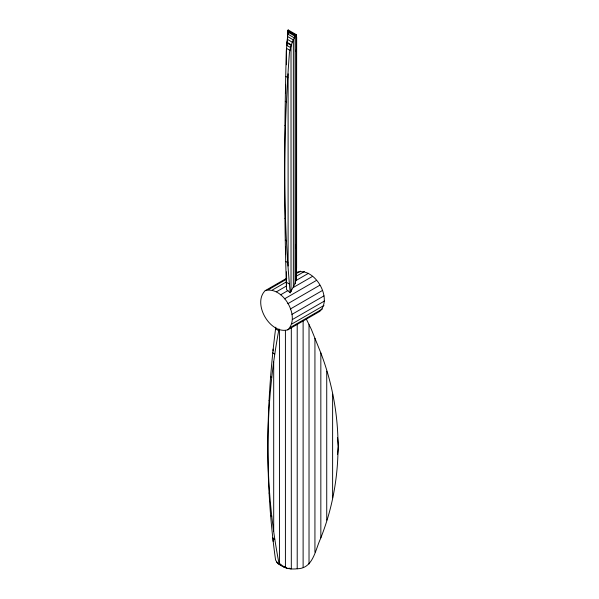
<?xml version="1.0" encoding="UTF-8"?>
<svg xmlns="http://www.w3.org/2000/svg" width="599" height="599" viewBox="0 0 599 599"><rect width="100%" height="100%" fill="white"/><g stroke="black" fill="none" stroke-linecap="round" stroke-linejoin="round"><path stroke-width="0.9" d="M296.303 280.369L296.61 37.101L296.363 34.69L288.156 29.95L286.3 51.117C284.293 130.589 283.889 210.122 286.524 289.579L290.208 292.776L295.082 283.671L296.348 278.572M296.363 34.69C292.597 39.624 290.605 46.662 289.414 52.914C283.409 132.731 282.631 213.034 290.208 292.776M288.097 33.641L288.156 29.95M275.832 327.159L275.577 328.881C265.731 405.463 264.818 483.475 275.577 560.005L277.726 563.464L281.964 565.306M296.61 268.247L296.61 37.101M279.029 329.023L278.692 330.678C264.548 406.848 264.107 485.669 278.692 561.802C281.777 568.608 290.627 569.552 297.209 568.773C313.337 568.571 315.216 549.747 320.622 538.501L320.839 537.842C344.185 478.886 343.377 412.03 320.839 352.953L311.293 329.24L306.463 319.327M296.191 51.499L296.408 48.908M337.544 454.529L338.48 446.427L337.514 437.412M287.827 329.817C300.93 316.968 282.885 285.716 265.207 290.642C252.104 303.491 270.149 334.744 287.827 329.817L319.814 311.353C332.917 298.504 314.872 267.251 297.194 272.171M265.207 290.642L286.801 278.176M268.524 289.617L286.562 279.201M296.595 273.406L300.511 271.152M272.38 289.998L286.292 281.964M296.28 276.199L304.367 271.534M276.521 291.758L286.427 286.037M295.936 280.549L308.507 273.294M280.654 294.783L287.932 290.575M293.383 287.43L312.648 276.311M284.518 298.849L316.504 280.384M287.827 303.7L319.814 285.229M290.373 308.994L322.359 290.522M291.968 314.37L323.954 295.899M292.514 319.462L324.501 300.998M291.968 323.932L323.954 305.46M290.373 327.458L322.359 308.994M288.082 30.759L295.681 35.146M288.044 31.178L295.509 35.491M287.962 32.151L295.12 36.284M287.76 34.091L294.266 37.849M287.52 36.509L293.398 39.908M287.228 39.272L292.357 42.23M286.928 42.252L291.413 44.843M286.876 42.851L291.256 45.382M286.651 45.314L290.545 47.561M286.449 48.324L289.841 50.286M285.745 76.425L287.827 77.623M285.274 101.253L286.427 101.92M284.914 125.618L285.423 125.91M284.914 218.268L285.423 218.56M285.274 240.154L286.427 240.82M285.745 261.493L287.827 262.691M286.3 282.241L289.414 284.038M275.577 328.881L278.692 330.678M272.665 352.826L274.746 354.024M270.568 376.719L271.721 377.385M269.063 400.424L269.58 400.716M269.063 493.074L269.58 493.366M270.568 515.619L271.721 516.286M272.665 537.895L274.746 539.1M289.025 568.039L290.5 568.893M276.386 561.922L279.785 563.884M283.432 566.152L287.093 568.264M277.726 563.464L281.62 565.711M279.224 564.37L284.083 567.186M296.191 244.751L296.408 249.191M332.617 394.172L332.617 497.814M326.732 371.163L326.732 520.134M320.839 352.953L320.839 537.842M314.932 338.345L314.932 552.128M309.024 324.628L309.024 563.981M303.116 320.51L303.116 567.35M297.209 323.857L297.209 568.773M296.168 34.675L296.168 279.875M295.082 36.404L295.082 283.671M293.36 40.036L293.36 287.498M291.309 327.346L291.309 568.915M291.024 46.205L291.024 291.698M288.164 30.354L288.134 34.143M288.104 73.804L288.104 266.031M287.587 35.977L287.587 39.706M287.086 40.927L287.086 45.591M286.419 48.931L286.419 64.782M286.419 271.834L286.419 285.82M285.603 84.946L285.603 93.362M285.603 246.706L285.603 254.186M285.416 330.513L285.416 567.665M279.546 329.338L279.546 563.427M273.691 362.028L273.691 531.261M273.084 349.09L273.084 350.954M273.084 538.516L273.084 541.316"/></g></svg>
